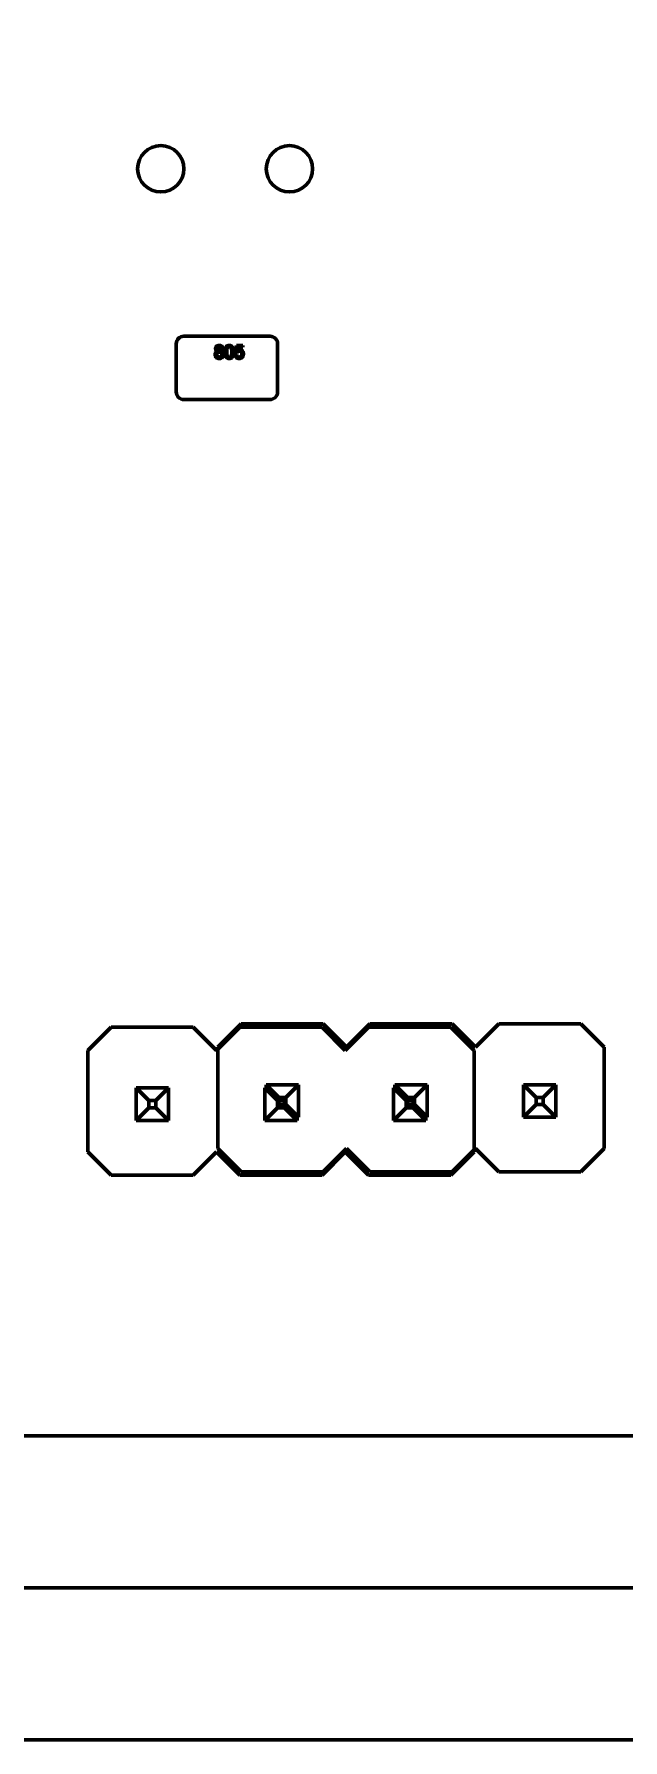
# Model space of a CAD drawing. Header units: millimetres. Extents: x -86 to 841, y -58 to 594.
# Drawn here: x 401.72 to 413.33, y 205.62 to 239.28 of the extents above; entities that cross this region are included whole.
import ezdxf

# ---------------------------------------------------------------- set-up
doc = ezdxf.new("R2010")
doc.units = ezdxf.units.MM
doc.layers.add('Dimension (ISO)', color=7, linetype='Continuous', lineweight=25)
doc.layers.add('Visible (ISO)', color=7, linetype='Continuous', lineweight=50)
doc.styles.add('Note Text (ISO)', font='tahoma.ttf')
doc.dimstyles.new('Default (ISO)', dxfattribs={"dimtxt": 3.5, "dimasz": 2.5, "dimexe": 3.175, "dimexo": 0, "dimgap": 0.762, "dimtad": 1, "dimrnd": 1e-08, "dimtxsty": 'Note Text (ISO)', "dimcen": 0.09, "dimdle": 10, "dimclrd": 256, "dimclre": 256, "dimclrt": 256, "dimadec": 0, "dimazin": 0, "dimtfac": 1.001486, "dimtmove": 0, "dimatfit": 3, "dimfxl": 1, "dimtolj": 1, "dimtzin": 0, "dimlwd": -1, "dimlwe": -1, "dimarcsym": 0})

# ---------------------------------------------------------------- blocks, each defined once
blk = doc.blocks.new('*D15')
at = {"layer": 'Defpoints', "color": 0, "transparency": 16777216}
for p in [(403.259, 321.832), (351.586, 205.621), (382.416, 205.621)]:
    blk.add_point(p, dxfattribs=at)
at = {"layer": 'Dimension (ISO)', "transparency": 16777216}
for p, q in [((403.259, 321.832), (348.411, 321.832)), ((351.586, 319.332), (351.586, 208.121)), ((382.416, 205.621), (348.411, 205.621))]:
    blk.add_line(p, q, dxfattribs=at)
for points in [[(351.169, 319.332), (352.003, 319.332), (351.586, 321.832)], [(351.169, 208.121), (352.003, 208.121), (351.586, 205.621)]]:
    blk.add_solid(points, dxfattribs=at)
at = {"layer": 'Dimension (ISO)', "transparency": 16777216, "insert": (346.381, 257.888), "char_height": 3.5, "attachment_point": 1, "rotation": 90, "style": 'Note Text (ISO)'}
blk.add_mtext('\\A1;116,21', dxfattribs=at)

msp = doc.modelspace()

# ---------------------------------------------------------------- linework, layer by layer
at = {"layer": 'Visible (ISO)'}
for p, q in [((404.671, 233.317), (405.021, 233.317)), ((405.021, 233.317), (406.021, 233.317)), ((406.021, 233.317), (406.371, 233.317)), ((404.521, 232.217), (404.521, 233.167)), ((405.682, 232.949), (405.715, 232.952)), ((405.686, 233.002), (405.712, 233.133)), ((405.719, 232.998), (405.686, 233.002)), ((405.712, 233.133), (405.834, 233.133)), ((405.739, 233.1), (405.726, 233.034)), ((405.834, 233.1), (405.739, 233.1)), ((405.834, 233.133), (405.834, 233.1)), ((406.521, 233.167), (406.521, 232.217)), ((405.021, 232.067), (404.671, 232.067)), ((406.021, 232.067), (405.021, 232.067)), ((406.371, 232.067), (406.021, 232.067)), ((402.777, 219.225), (403.237, 219.685)), ((403.237, 219.685), (404.857, 219.685)), ((404.857, 219.685), (405.317, 219.225)), ((405.317, 219.225), (405.777, 219.685)), ((405.343, 219.288), (405.803, 219.748)), ((405.777, 219.685), (407.397, 219.685)), ((405.803, 219.748), (407.423, 219.748)), ((407.397, 219.685), (407.857, 219.225)), ((407.423, 219.748), (407.883, 219.288)), ((407.857, 219.225), (408.317, 219.685)), ((407.883, 219.288), (408.343, 219.748)), ((408.317, 219.685), (409.937, 219.685)), ((408.343, 219.748), (409.963, 219.748)), ((409.937, 219.685), (410.397, 219.225)), ((409.963, 219.748), (410.423, 219.288)), ((410.423, 219.288), (410.883, 219.748)), ((410.883, 219.748), (412.503, 219.748)), ((412.503, 219.748), (412.963, 219.288)), ((402.777, 219.225), (402.777, 217.225)), ((405.343, 219.288), (405.343, 217.288)), ((410.397, 217.225), (410.397, 219.225)), ((412.963, 217.288), (412.963, 219.288)), ((403.727, 217.845), (403.727, 218.485)), ((403.727, 218.485), (403.977, 218.235)), ((403.727, 218.485), (404.367, 218.485)), ((404.117, 218.235), (404.367, 218.485)), ((404.367, 218.485), (404.367, 217.845)), ((406.267, 217.845), (406.267, 218.485)), ((406.267, 218.485), (406.517, 218.235)), ((406.267, 218.485), (406.293, 218.485)), ((406.293, 218.485), (406.293, 218.548)), ((406.293, 218.548), (406.543, 218.298)), ((406.293, 218.548), (406.933, 218.548)), ((406.683, 218.298), (406.933, 218.548)), ((406.933, 218.548), (406.933, 217.908)), ((408.807, 217.845), (408.807, 218.485)), ((408.807, 218.485), (409.057, 218.235)), ((408.807, 218.485), (408.833, 218.485)), ((408.833, 218.485), (408.833, 218.548)), ((408.833, 218.548), (409.083, 218.298)), ((408.833, 218.548), (409.473, 218.548)), ((409.223, 218.298), (409.473, 218.548)), ((409.473, 218.548), (409.473, 217.908)), ((411.373, 217.908), (411.373, 218.548)), ((411.373, 218.548), (411.623, 218.298)), ((411.373, 218.548), (412.013, 218.548)), ((411.763, 218.298), (412.013, 218.548)), ((412.013, 218.548), (412.013, 217.908)), ((403.977, 218.235), (403.977, 218.095)), ((403.977, 218.235), (404.117, 218.235)), ((404.117, 218.235), (404.117, 218.095)), ((406.517, 218.235), (406.657, 218.235)), ((406.517, 218.095), (406.517, 218.235)), ((406.543, 218.298), (406.543, 218.158)), ((406.543, 218.298), (406.683, 218.298)), ((406.543, 218.158), (406.683, 218.158)), ((406.657, 218.235), (406.657, 218.095)), ((406.683, 218.298), (406.683, 218.158)), ((406.683, 218.158), (406.933, 217.908)), ((409.057, 218.235), (409.197, 218.235)), ((409.057, 218.095), (409.057, 218.235)), ((409.083, 218.298), (409.223, 218.298)), ((409.083, 218.158), (409.083, 218.298)), ((409.083, 218.158), (409.223, 218.158)), ((409.197, 218.235), (409.197, 218.095)), ((409.223, 218.298), (409.223, 218.158)), ((409.223, 218.158), (409.473, 217.908)), ((411.373, 217.908), (411.623, 218.158)), ((411.623, 218.298), (411.763, 218.298)), ((411.623, 218.158), (411.623, 218.298)), ((411.623, 218.158), (411.763, 218.158)), ((411.763, 218.298), (411.763, 218.158)), ((411.763, 218.158), (412.013, 217.908)), ((403.727, 217.845), (403.977, 218.095)), ((404.367, 217.845), (403.727, 217.845)), ((403.977, 218.095), (404.117, 218.095)), ((404.117, 218.095), (404.367, 217.845)), ((406.267, 217.845), (406.517, 218.095)), ((406.907, 217.845), (406.267, 217.845)), ((406.517, 218.095), (406.657, 218.095)), ((406.657, 218.095), (406.907, 217.845)), ((406.907, 217.908), (406.907, 217.845)), ((406.933, 217.908), (406.907, 217.908)), ((408.807, 217.845), (409.057, 218.095)), ((409.447, 217.845), (408.807, 217.845)), ((409.057, 218.095), (409.197, 218.095)), ((409.197, 218.095), (409.447, 217.845)), ((409.447, 217.908), (409.447, 217.845)), ((409.473, 217.908), (409.447, 217.908)), ((412.013, 217.908), (411.373, 217.908)), ((403.237, 216.765), (402.777, 217.225)), ((405.317, 217.225), (404.857, 216.765)), ((405.777, 216.765), (405.317, 217.225)), ((405.803, 216.828), (405.343, 217.288)), ((407.857, 217.225), (407.397, 216.765)), ((407.883, 217.288), (407.423, 216.828)), ((408.317, 216.765), (407.857, 217.225)), ((408.343, 216.828), (407.883, 217.288)), ((410.397, 217.225), (409.937, 216.765)), ((410.423, 217.288), (409.963, 216.828)), ((410.883, 216.828), (410.423, 217.288)), ((412.963, 217.288), (412.503, 216.828)), ((404.857, 216.765), (403.237, 216.765)), ((407.397, 216.765), (405.777, 216.765)), ((407.423, 216.828), (405.803, 216.828)), ((409.937, 216.765), (408.317, 216.765)), ((409.963, 216.828), (408.343, 216.828)), ((412.503, 216.828), (410.883, 216.828)), ((425.416, 211.621), (390.416, 211.621)), ((416.288, 208.621), (388.916, 208.621)), ((382.416, 205.621), (416.288, 205.621))]:
    msp.add_line(p, q, dxfattribs=at)
for centre in [(404.215, 236.621), (406.755, 236.621)]:
    msp.add_circle(centre, 0.457, dxfattribs=at)
for centre, start, end in [((404.671, 233.167), 90, 180), ((406.371, 233.167), 0, 90), ((404.671, 232.217), 180, 270), ((406.371, 232.217), 270, 0)]:
    msp.add_arc(centre, 0.15, start, end, dxfattribs=at)
for points, knots in [([(405.287, 232.955), (405.287, 232.957), (405.287, 232.962), (405.288, 232.967), (405.289, 232.973), (405.29, 232.978), (405.292, 232.984), (405.294, 232.989), (405.297, 232.993), (405.3, 232.998), (405.303, 233.002), (405.307, 233.005), (405.311, 233.009), (405.315, 233.012), (405.32, 233.015), (405.325, 233.017), (405.33, 233.019), (405.334, 233.02), (405.336, 233.021)], [0, 0, 0, 0, 0.069834, 0.137027, 0.201482, 0.26454, 0.325973, 0.386386, 0.445761, 0.505612, 0.565114, 0.62475, 0.684179, 0.744219, 0.805179, 0.868395, 0.933204, 1, 1, 1, 1]), ([(405.37, 232.876), (405.367, 232.877), (405.361, 232.877), (405.352, 232.878), (405.344, 232.88), (405.336, 232.882), (405.329, 232.885), (405.322, 232.889), (405.316, 232.894), (405.31, 232.899), (405.305, 232.905), (405.3, 232.911), (405.296, 232.918), (405.293, 232.924), (405.29, 232.932), (405.289, 232.939), (405.287, 232.947), (405.287, 232.953), (405.287, 232.955)], [0, 0, 0, 0, 0.070442, 0.138089, 0.203178, 0.266139, 0.327929, 0.38919, 0.450254, 0.512347, 0.573843, 0.633933, 0.69346, 0.752479, 0.812386, 0.87307, 0.935184, 1, 1, 1, 1]), ([(405.297, 233.072), (405.297, 233.074), (405.297, 233.079), (405.298, 233.085), (405.3, 233.091), (405.302, 233.097), (405.305, 233.103), (405.308, 233.108), (405.312, 233.113), (405.317, 233.118), (405.322, 233.122), (405.327, 233.126), (405.333, 233.129), (405.34, 233.132), (405.347, 233.134), (405.354, 233.136), (405.361, 233.136), (405.367, 233.137), (405.369, 233.137)], [0, 0, 0, 0, 0.062131, 0.121966, 0.18057, 0.238576, 0.296, 0.354359, 0.413781, 0.475098, 0.53728, 0.598918, 0.661235, 0.724322, 0.789217, 0.856397, 0.926508, 1, 1, 1, 1]), ([(405.336, 233.021), (405.333, 233.022), (405.327, 233.024), (405.319, 233.029), (405.312, 233.034), (405.307, 233.041), (405.302, 233.047), (405.299, 233.055), (405.298, 233.063), (405.297, 233.069), (405.297, 233.072)], [0, 0, 0, 0, 0.145359, 0.278702, 0.403602, 0.521669, 0.637521, 0.753704, 0.873213, 1, 1, 1, 1]), ([(405.369, 233.005), (405.367, 233.005), (405.363, 233.005), (405.358, 233.004), (405.353, 233.003), (405.349, 233.001), (405.344, 233), (405.34, 232.997), (405.336, 232.994), (405.333, 232.991), (405.33, 232.987), (405.327, 232.984), (405.325, 232.98), (405.323, 232.975), (405.322, 232.971), (405.321, 232.966), (405.32, 232.961), (405.32, 232.958), (405.32, 232.956)], [0, 0, 0, 0, 0.070952, 0.139089, 0.20356, 0.266424, 0.327517, 0.387861, 0.447899, 0.508819, 0.569482, 0.629036, 0.688378, 0.748068, 0.80863, 0.870231, 0.933683, 1, 1, 1, 1]), ([(405.32, 232.956), (405.32, 232.954), (405.32, 232.95), (405.321, 232.943), (405.323, 232.937), (405.325, 232.931), (405.328, 232.925), (405.332, 232.92), (405.338, 232.916), (405.343, 232.913), (405.35, 232.91), (405.356, 232.908), (405.363, 232.906), (405.368, 232.906), (405.37, 232.906)], [0, 0, 0, 0, 0.079823, 0.159857, 0.239733, 0.321365, 0.402584, 0.483266, 0.566017, 0.653071, 0.741856, 0.828591, 0.914281, 1, 1, 1, 1]), ([(405.37, 233.107), (405.368, 233.107), (405.365, 233.107), (405.361, 233.106), (405.357, 233.106), (405.353, 233.104), (405.349, 233.103), (405.346, 233.101), (405.343, 233.099), (405.34, 233.096), (405.336, 233.091), (405.333, 233.085), (405.33, 233.079), (405.33, 233.074), (405.33, 233.072)], [0, 0, 0, 0, 0.076236, 0.148618, 0.218239, 0.284252, 0.348258, 0.410656, 0.472862, 0.534195, 0.653476, 0.767767, 0.881713, 1, 1, 1, 1]), ([(405.33, 233.072), (405.33, 233.069), (405.33, 233.064), (405.332, 233.057), (405.336, 233.05), (405.339, 233.046), (405.343, 233.042), (405.346, 233.04), (405.349, 233.039), (405.353, 233.037), (405.357, 233.036), (405.361, 233.035), (405.365, 233.035), (405.368, 233.035), (405.37, 233.035)], [0, 0, 0, 0, 0.127394, 0.246182, 0.361268, 0.47714, 0.536327, 0.595672, 0.656619, 0.718836, 0.783582, 0.851588, 0.923927, 1, 1, 1, 1]), ([(405.369, 233.137), (405.372, 233.137), (405.377, 233.136), (405.385, 233.136), (405.392, 233.134), (405.399, 233.132), (405.405, 233.129), (405.411, 233.126), (405.417, 233.122), (405.422, 233.118), (405.427, 233.113), (405.431, 233.108), (405.434, 233.102), (405.437, 233.096), (405.439, 233.09), (405.441, 233.084), (405.442, 233.078), (405.442, 233.073), (405.442, 233.071)], [0, 0, 0, 0, 0.073201, 0.142587, 0.209625, 0.274883, 0.337931, 0.400462, 0.462501, 0.525005, 0.586689, 0.646813, 0.705215, 0.762881, 0.820728, 0.879295, 0.938511, 1, 1, 1, 1]), ([(405.419, 232.955), (405.419, 232.957), (405.419, 232.96), (405.418, 232.965), (405.417, 232.97), (405.416, 232.975), (405.414, 232.979), (405.412, 232.983), (405.409, 232.987), (405.406, 232.991), (405.402, 232.994), (405.398, 232.997), (405.394, 233), (405.39, 233.001), (405.385, 233.003), (405.38, 233.004), (405.374, 233.005), (405.371, 233.005), (405.369, 233.005)], [0, 0, 0, 0, 0.066616, 0.130424, 0.192671, 0.252969, 0.31288, 0.3722, 0.431927, 0.492422, 0.552771, 0.613262, 0.673556, 0.73432, 0.796858, 0.861769, 0.928863, 1, 1, 1, 1]), ([(405.409, 233.07), (405.409, 233.073), (405.409, 233.078), (405.407, 233.085), (405.403, 233.091), (405.4, 233.096), (405.396, 233.099), (405.393, 233.101), (405.39, 233.103), (405.386, 233.104), (405.382, 233.106), (405.378, 233.106), (405.374, 233.107), (405.371, 233.107), (405.37, 233.107)], [0, 0, 0, 0, 0.123386, 0.241435, 0.357449, 0.476714, 0.53789, 0.59927, 0.660352, 0.723007, 0.787876, 0.85536, 0.925373, 1, 1, 1, 1]), ([(405.37, 233.035), (405.371, 233.035), (405.374, 233.035), (405.379, 233.035), (405.383, 233.036), (405.387, 233.037), (405.39, 233.038), (405.393, 233.04), (405.396, 233.042), (405.4, 233.046), (405.404, 233.05), (405.407, 233.056), (405.409, 233.063), (405.409, 233.068), (405.409, 233.07)], [0, 0, 0, 0, 0.076843, 0.149839, 0.218379, 0.284997, 0.347658, 0.409847, 0.469936, 0.53042, 0.648752, 0.763775, 0.878749, 1, 1, 1, 1]), ([(405.452, 232.955), (405.452, 232.952), (405.452, 232.947), (405.451, 232.939), (405.449, 232.931), (405.446, 232.924), (405.443, 232.917), (405.439, 232.911), (405.435, 232.905), (405.429, 232.899), (405.423, 232.894), (405.417, 232.889), (405.41, 232.885), (405.403, 232.882), (405.395, 232.879), (405.387, 232.878), (405.379, 232.877), (405.373, 232.877), (405.37, 232.876)], [0, 0, 0, 0, 0.0636, 0.125297, 0.185569, 0.244698, 0.303717, 0.36292, 0.4233, 0.485177, 0.547083, 0.608525, 0.669965, 0.732299, 0.79565, 0.861055, 0.929122, 1, 1, 1, 1]), ([(405.37, 232.906), (405.372, 232.906), (405.375, 232.906), (405.381, 232.907), (405.386, 232.908), (405.39, 232.909), (405.395, 232.911), (405.399, 232.914), (405.403, 232.917), (405.406, 232.92), (405.409, 232.923), (405.412, 232.927), (405.414, 232.931), (405.416, 232.936), (405.417, 232.94), (405.418, 232.945), (405.419, 232.95), (405.419, 232.953), (405.419, 232.955)], [0, 0, 0, 0, 0.071837, 0.139558, 0.204923, 0.267827, 0.328547, 0.388755, 0.44803, 0.508601, 0.569321, 0.628512, 0.687493, 0.747078, 0.807703, 0.86971, 0.933428, 1, 1, 1, 1]), ([(405.442, 233.071), (405.442, 233.068), (405.442, 233.063), (405.44, 233.055), (405.437, 233.047), (405.433, 233.04), (405.427, 233.034), (405.421, 233.029), (405.413, 233.024), (405.407, 233.022), (405.404, 233.021)], [0, 0, 0, 0, 0.124835, 0.244778, 0.360989, 0.477964, 0.596922, 0.721591, 0.855098, 1, 1, 1, 1]), ([(405.404, 233.021), (405.406, 233.02), (405.41, 233.019), (405.415, 233.016), (405.42, 233.014), (405.425, 233.011), (405.429, 233.007), (405.433, 233.004), (405.437, 233), (405.44, 232.996), (405.443, 232.991), (405.445, 232.987), (405.447, 232.982), (405.449, 232.977), (405.45, 232.972), (405.451, 232.966), (405.452, 232.96), (405.452, 232.956), (405.452, 232.955)], [0, 0, 0, 0, 0.069013, 0.135236, 0.199611, 0.262419, 0.323723, 0.383765, 0.443773, 0.503795, 0.563823, 0.623484, 0.683469, 0.743591, 0.805727, 0.868616, 0.933278, 1, 1, 1, 1]), ([(405.485, 233.006), (405.485, 233.01), (405.485, 233.017), (405.485, 233.028), (405.486, 233.038), (405.487, 233.047), (405.488, 233.056), (405.49, 233.065), (405.492, 233.073), (405.494, 233.08), (405.496, 233.087), (405.499, 233.093), (405.502, 233.099), (405.505, 233.105), (405.509, 233.11), (405.513, 233.115), (405.517, 233.119), (405.521, 233.123), (405.526, 233.126), (405.531, 233.129), (405.536, 233.131), (405.542, 233.133), (405.548, 233.135), (405.554, 233.136), (405.561, 233.137), (405.565, 233.137), (405.567, 233.137)], [0, 0, 0, 0, 0.063114, 0.123615, 0.180974, 0.235261, 0.287101, 0.336031, 0.382382, 0.426334, 0.468211, 0.50825, 0.546628, 0.58365, 0.618994, 0.653583, 0.687156, 0.720422, 0.75323, 0.78626, 0.819504, 0.853545, 0.888308, 0.923996, 0.96135, 1, 1, 1, 1]), ([(405.51, 232.901), (405.508, 232.904), (405.504, 232.91), (405.499, 232.921), (405.494, 232.932), (405.491, 232.945), (405.488, 232.958), (405.486, 232.973), (405.485, 232.989), (405.485, 233.001), (405.485, 233.006)], [0, 0, 0, 0, 0.097421, 0.200886, 0.311172, 0.429798, 0.55774, 0.694715, 0.84213, 1, 1, 1, 1]), ([(405.533, 233.089), (405.531, 233.087), (405.529, 233.083), (405.526, 233.076), (405.523, 233.067), (405.521, 233.057), (405.52, 233.046), (405.519, 233.034), (405.518, 233.021), (405.518, 233.011), (405.518, 233.007)], [0, 0, 0, 0, 0.083888, 0.177154, 0.282514, 0.3994, 0.529491, 0.672802, 0.829536, 1, 1, 1, 1]), ([(405.518, 233.007), (405.518, 233.002), (405.518, 232.992), (405.519, 232.979), (405.52, 232.966), (405.521, 232.956), (405.523, 232.946), (405.526, 232.938), (405.528, 232.931), (405.532, 232.925), (405.536, 232.921), (405.539, 232.917), (405.544, 232.914), (405.548, 232.911), (405.552, 232.909), (405.557, 232.907), (405.562, 232.906), (405.565, 232.906), (405.567, 232.906)], [0, 0, 0, 0, 0.118406, 0.226654, 0.324092, 0.411705, 0.489026, 0.556909, 0.616233, 0.667349, 0.713512, 0.757697, 0.799493, 0.839976, 0.879886, 0.919149, 0.959227, 1, 1, 1, 1]), ([(405.567, 233.107), (405.565, 233.107), (405.562, 233.107), (405.557, 233.106), (405.552, 233.105), (405.548, 233.103), (405.544, 233.1), (405.54, 233.097), (405.536, 233.094), (405.534, 233.091), (405.533, 233.089)], [0, 0, 0, 0, 0.127665, 0.251739, 0.372753, 0.492147, 0.61407, 0.737197, 0.865607, 1, 1, 1, 1]), ([(405.567, 233.137), (405.57, 233.137), (405.577, 233.136), (405.586, 233.135), (405.595, 233.132), (405.604, 233.129), (405.611, 233.124), (405.618, 233.118), (405.624, 233.112), (405.629, 233.105), (405.634, 233.096), (405.637, 233.087), (405.641, 233.077), (405.643, 233.068), (405.645, 233.061), (405.646, 233.054), (405.647, 233.048), (405.648, 233.04), (405.649, 233.033), (405.649, 233.024), (405.649, 233.016), (405.649, 233.01), (405.649, 233.006)], [0, 0, 0, 0, 0.056724, 0.111437, 0.164368, 0.216435, 0.267641, 0.31736, 0.367473, 0.41821, 0.471404, 0.527966, 0.588061, 0.652134, 0.686345, 0.723264, 0.76261, 0.804739, 0.84943, 0.896711, 0.94689, 1, 1, 1, 1]), ([(405.617, 233.007), (405.617, 233.011), (405.616, 233.021), (405.616, 233.034), (405.615, 233.046), (405.613, 233.057), (405.611, 233.066), (405.609, 233.074), (405.606, 233.081), (405.603, 233.087), (405.599, 233.092), (405.595, 233.096), (405.591, 233.099), (405.587, 233.102), (405.582, 233.104), (405.577, 233.106), (405.572, 233.107), (405.569, 233.107), (405.567, 233.107)], [0, 0, 0, 0, 0.115629, 0.221541, 0.317048, 0.403151, 0.480181, 0.547649, 0.607036, 0.658652, 0.705723, 0.749804, 0.792587, 0.833874, 0.874768, 0.915223, 0.956881, 1, 1, 1, 1]), ([(405.567, 232.906), (405.569, 232.906), (405.572, 232.906), (405.577, 232.907), (405.582, 232.909), (405.586, 232.911), (405.591, 232.914), (405.595, 232.917), (405.599, 232.921), (405.603, 232.925), (405.606, 232.931), (405.609, 232.938), (405.611, 232.946), (405.613, 232.956), (405.615, 232.967), (405.616, 232.979), (405.616, 232.992), (405.617, 233.002), (405.617, 233.007)], [0, 0, 0, 0, 0.040782, 0.08087, 0.120268, 0.160187, 0.20046, 0.242265, 0.286459, 0.332952, 0.384431, 0.443389, 0.511681, 0.58902, 0.676245, 0.773705, 0.881568, 1, 1, 1, 1]), ([(405.649, 233.006), (405.649, 233.003), (405.649, 232.996), (405.649, 232.985), (405.648, 232.975), (405.647, 232.966), (405.646, 232.957), (405.644, 232.949), (405.643, 232.941), (405.64, 232.933), (405.638, 232.926), (405.635, 232.92), (405.632, 232.914), (405.629, 232.908), (405.626, 232.903), (405.622, 232.899), (405.618, 232.894), (405.613, 232.891), (405.608, 232.887), (405.603, 232.884), (405.598, 232.882), (405.593, 232.88), (405.587, 232.878), (405.58, 232.877), (405.574, 232.877), (405.569, 232.877), (405.567, 232.876)], [0, 0, 0, 0, 0.062874, 0.122837, 0.179657, 0.23396, 0.285595, 0.334513, 0.380905, 0.424895, 0.466529, 0.506488, 0.545032, 0.581831, 0.617448, 0.652067, 0.68588, 0.719175, 0.752182, 0.78524, 0.818656, 0.852548, 0.887626, 0.923635, 0.961022, 1, 1, 1, 1]), ([(405.762, 232.876), (405.759, 232.877), (405.754, 232.877), (405.746, 232.878), (405.739, 232.879), (405.731, 232.881), (405.725, 232.884), (405.718, 232.888), (405.712, 232.892), (405.707, 232.896), (405.702, 232.901), (405.697, 232.907), (405.693, 232.913), (405.69, 232.919), (405.687, 232.926), (405.685, 232.933), (405.683, 232.941), (405.683, 232.946), (405.682, 232.949)], [0, 0, 0, 0, 0.069298, 0.135561, 0.199671, 0.261716, 0.322662, 0.382907, 0.443032, 0.503501, 0.563724, 0.62398, 0.683629, 0.743848, 0.805192, 0.867649, 0.932778, 1, 1, 1, 1]), ([(405.715, 232.952), (405.716, 232.95), (405.716, 232.947), (405.718, 232.942), (405.719, 232.937), (405.721, 232.932), (405.723, 232.928), (405.725, 232.924), (405.728, 232.921), (405.731, 232.918), (405.734, 232.915), (405.737, 232.913), (405.741, 232.911), (405.745, 232.909), (405.749, 232.908), (405.753, 232.907), (405.758, 232.906), (405.761, 232.906), (405.762, 232.906)], [0, 0, 0, 0, 0.077361, 0.15048, 0.219977, 0.286681, 0.349678, 0.41068, 0.469427, 0.526756, 0.583142, 0.638824, 0.695263, 0.752696, 0.810849, 0.871356, 0.934436, 1, 1, 1, 1]), ([(405.763, 233.021), (405.76, 233.021), (405.755, 233.021), (405.748, 233.02), (405.742, 233.018), (405.736, 233.015), (405.731, 233.012), (405.726, 233.008), (405.722, 233.003), (405.72, 233), (405.719, 232.998)], [0, 0, 0, 0, 0.14786, 0.283561, 0.412369, 0.534236, 0.652692, 0.768663, 0.883652, 1, 1, 1, 1]), ([(405.726, 233.034), (405.728, 233.035), (405.731, 233.038), (405.737, 233.041), (405.742, 233.044), (405.748, 233.047), (405.754, 233.049), (405.76, 233.05), (405.766, 233.051), (405.77, 233.051), (405.772, 233.051)], [0, 0, 0, 0, 0.136729, 0.268515, 0.395529, 0.52, 0.640496, 0.761236, 0.880107, 1, 1, 1, 1]), ([(405.762, 232.906), (405.764, 232.906), (405.768, 232.906), (405.774, 232.907), (405.779, 232.908), (405.784, 232.91), (405.789, 232.912), (405.793, 232.915), (405.797, 232.919), (405.8, 232.922), (405.804, 232.927), (405.806, 232.931), (405.809, 232.936), (405.811, 232.942), (405.812, 232.947), (405.813, 232.953), (405.814, 232.959), (405.814, 232.964), (405.814, 232.966)], [0, 0, 0, 0, 0.065801, 0.128677, 0.188676, 0.247598, 0.304849, 0.361786, 0.419523, 0.478682, 0.53877, 0.598799, 0.660184, 0.722952, 0.787993, 0.855404, 0.926153, 1, 1, 1, 1]), ([(405.814, 232.966), (405.814, 232.968), (405.814, 232.972), (405.813, 232.978), (405.812, 232.984), (405.811, 232.989), (405.809, 232.994), (405.807, 232.998), (405.804, 233.003), (405.801, 233.007), (405.798, 233.01), (405.794, 233.013), (405.79, 233.016), (405.785, 233.018), (405.78, 233.019), (405.774, 233.021), (405.769, 233.021), (405.765, 233.021), (405.763, 233.021)], [0, 0, 0, 0, 0.072866, 0.141887, 0.207453, 0.270438, 0.331641, 0.390108, 0.448069, 0.505503, 0.562488, 0.619084, 0.676416, 0.735452, 0.796241, 0.860406, 0.928305, 1, 1, 1, 1]), ([(405.772, 233.051), (405.774, 233.051), (405.779, 233.051), (405.787, 233.05), (405.794, 233.048), (405.801, 233.045), (405.808, 233.042), (405.814, 233.038), (405.82, 233.033), (405.825, 233.028), (405.83, 233.022), (405.835, 233.015), (405.839, 233.008), (405.842, 233.001), (405.844, 232.993), (405.846, 232.985), (405.847, 232.977), (405.847, 232.971), (405.847, 232.968)], [0, 0, 0, 0, 0.061997, 0.122088, 0.181375, 0.239508, 0.297836, 0.35688, 0.417282, 0.47964, 0.5425, 0.604962, 0.666991, 0.730216, 0.794173, 0.860458, 0.928578, 1, 1, 1, 1]), ([(405.847, 232.968), (405.847, 232.965), (405.847, 232.959), (405.846, 232.951), (405.844, 232.943), (405.842, 232.935), (405.839, 232.928), (405.836, 232.921), (405.832, 232.914), (405.829, 232.91), (405.827, 232.908)], [0, 0, 0, 0, 0.132462, 0.26165, 0.387547, 0.510782, 0.632675, 0.75466, 0.876523, 1, 1, 1, 1]), ([(405.567, 232.876), (405.564, 232.877), (405.558, 232.877), (405.55, 232.878), (405.542, 232.88), (405.535, 232.882), (405.528, 232.886), (405.521, 232.89), (405.515, 232.895), (405.512, 232.899), (405.51, 232.901)], [0, 0, 0, 0, 0.137903, 0.268873, 0.395178, 0.517089, 0.636743, 0.756222, 0.876628, 1, 1, 1, 1]), ([(405.827, 232.908), (405.825, 232.905), (405.821, 232.9), (405.815, 232.894), (405.807, 232.889), (405.799, 232.884), (405.791, 232.881), (405.782, 232.878), (405.772, 232.877), (405.766, 232.877), (405.762, 232.876)], [0, 0, 0, 0, 0.127893, 0.251579, 0.372793, 0.492778, 0.61359, 0.737809, 0.86618, 1, 1, 1, 1])]:
    msp.add_open_spline(points, degree=3, knots=knots, dxfattribs=at)

# ---------------------------------------------------------------- dimensions: what is measured, and where the dimension line sits
at = {"layer": 'Dimension (ISO)'}
dim = msp.add_linear_dim(base=(351.586, 205.621), p1=(403.259, 321.832), p2=(382.416, 205.621), angle=270, dimstyle='Default (ISO)', override={"dimgap": 0.762, "dimdec": 2, "dimtol": 0, "dimlim": 0, "dimtp": 0, "dimtm": 0, "dimtdec": 2, "dimtofl": 0, "dimatfit": 1}, dxfattribs=at)
dim.commit()
dim.dimension.update_dxf_attribs({"geometry": '*D15', "text_midpoint": (351.586, 264.726), "dimtype": 160})

doc.saveas('drawing.dxf')
